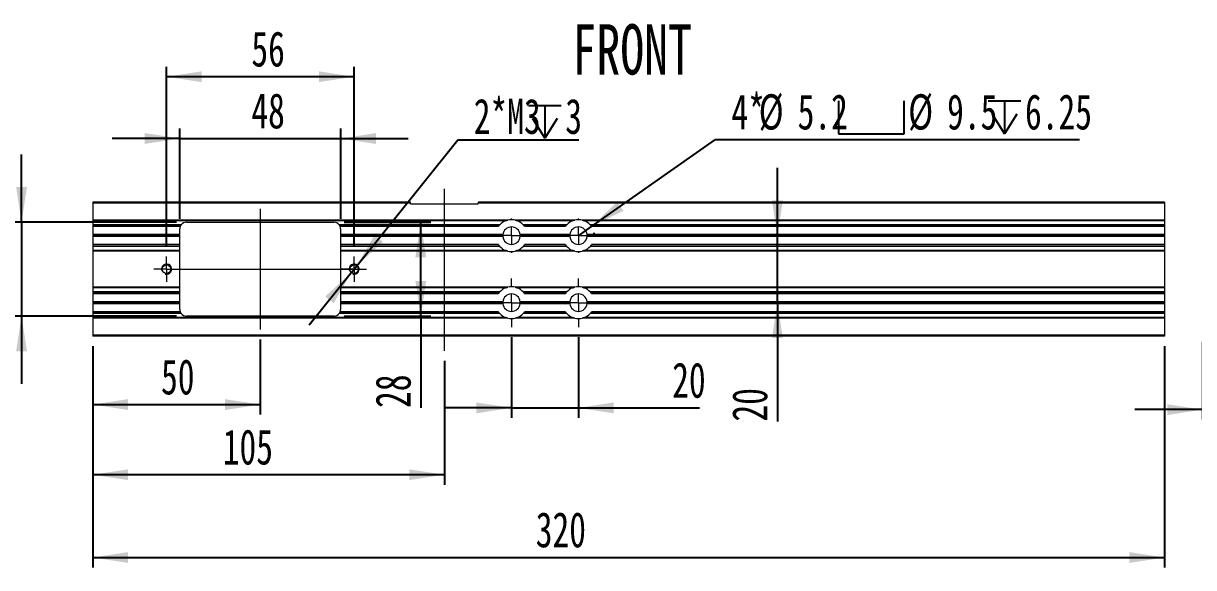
# Model space of a CAD drawing. Header units: millimetres. Extents: x 2 to 295, y 1 to 209.
# Drawn here: x 60.3 to 176.8, y 91.1 to 145.2 of the extents above; entities that cross this region are included whole.
import ezdxf

# ---------------------------------------------------------------- set-up
doc = ezdxf.new("R2010")
doc.units = ezdxf.units.MM
doc.linetypes.add('CENTER', pattern=[10.16, 6.35, -1.27, 1.27, -1.27])
doc.linetypes.add('CENTERX2', pattern=[20.32, 12.7, -2.54, 2.54, -2.54])
doc.layers.add('DIM', color=5, linetype='Continuous')
doc.layers.add('中心线', color=1, linetype='CENTER', lineweight=15)
doc.styles.add('SLDTEXTSTYLE1', font='TXT', dxfattribs={"width": 0.469})
doc.styles.add('SLDTEXTSTYLE2', font='TXT', dxfattribs={"width": 0.7})
doc.dimstyles.new('SLDDIMSTYLE0', dxfattribs={"dimtxt": 3.5, "dimasz": 3.5, "dimexe": 0, "dimexo": 0.0625, "dimgap": 0.875, "dimtad": 2, "dimlfac": 3, "dimrnd": 1e-09, "dimzin": 12, "dimdsep": 46, "dimtxsty": 'SLDTEXTSTYLE1', "dimsah": 1, "dimcen": 0.09, "dimadec": 0, "dimazin": 3, "dimtfac": 1, "dimtofl": 0, "dimtmove": 0, "dimatfit": 3, "dimfxl": 0, "dimfrac": 2, "dimtolj": 1, "dimtzin": 12, "dimarcsym": 0})
doc.dimstyles.new('SLDDIMSTYLE1', dxfattribs={"dimtxt": 3.5, "dimasz": 3.5, "dimexe": 0, "dimexo": 0.0625, "dimgap": 0.875, "dimtad": 2, "dimlfac": 3, "dimrnd": 1e-09, "dimzin": 12, "dimdsep": 46, "dimtxsty": 'SLDTEXTSTYLE1', "dimsah": 1, "dimcen": 0.09, "dimadec": 0, "dimazin": 3, "dimtfac": 1, "dimtmove": 0, "dimatfit": 0, "dimfxl": 0, "dimfrac": 2, "dimtolj": 1, "dimtzin": 12, "dimarcsym": 0})
doc.dimstyles.new('SLDDIMSTYLE2', dxfattribs={"dimtxt": 3.5, "dimasz": 3.5, "dimexe": 0, "dimexo": 0.0625, "dimgap": 0.875, "dimtad": 0, "dimtih": 1, "dimtoh": 1, "dimlfac": 3, "dimrnd": 1e-09, "dimzin": 12, "dimdsep": 46, "dimtxsty": 'SLDTEXTSTYLE1', "dimsah": 1, "dimcen": 0, "dimadec": 0, "dimazin": 3, "dimtfac": 1, "dimtofl": 0, "dimtmove": 0, "dimatfit": 3, "dimfxl": 0, "dimfrac": 2, "dimtolj": 1, "dimtzin": 12, "dimarcsym": 0})
doc.dimstyles.new('SLDDIMSTYLE3', dxfattribs={"dimtxt": 3.5, "dimasz": 3.5, "dimexe": 0, "dimexo": 0.0625, "dimgap": 0.875, "dimtad": 0, "dimtih": 1, "dimtoh": 1, "dimlfac": 3, "dimrnd": 1e-09, "dimzin": 12, "dimdsep": 46, "dimtxsty": 'SLDTEXTSTYLE1', "dimsah": 1, "dimcen": 0, "dimadec": 0, "dimazin": 3, "dimtfac": 1, "dimtmove": 0, "dimatfit": 3, "dimfxl": 0, "dimfrac": 2, "dimtolj": 1, "dimtzin": 12, "dimarcsym": 0})

# ---------------------------------------------------------------- blocks, each defined once
blk = doc.blocks.new('_D')
at = {"layer": 'DIM'}
for p, q in [((67.21, 113.12), (67.21, 91.12)), ((173.88, 113.12), (173.88, 91.12)), ((67.21, 92.12), (173.88, 92.12))]:
    blk.add_line(p, q, dxfattribs=at)
for points in [[(67.21, 92.12), (70.71, 91.59), (70.71, 92.66)], [(173.88, 92.12), (170.38, 92.66), (170.38, 91.59)]]:
    blk.add_solid(points, dxfattribs=at)
at = {"layer": 'DIM', "insert": (111.29, 96.64), "char_height": 3.5, "attachment_point": 1, "style": 'SLDTEXTSTYLE2'}
blk.add_mtext('320', dxfattribs=at)
blk = doc.blocks.new('_D_1')
at = {"layer": 'DIM'}
for p, q in [((67.21, 113.12), (67.21, 106.33)), ((83.88, 113.79), (83.88, 106.33)), ((67.21, 107.33), (83.88, 107.33))]:
    blk.add_line(p, q, dxfattribs=at)
for points in [[(67.21, 107.33), (70.71, 106.79), (70.71, 107.87)], [(83.88, 107.33), (80.38, 107.87), (80.38, 106.79)]]:
    blk.add_solid(points, dxfattribs=at)
at = {"layer": 'DIM', "insert": (74, 111.84), "char_height": 3.5, "attachment_point": 1, "style": 'SLDTEXTSTYLE2'}
blk.add_mtext('50', dxfattribs=at)
blk = doc.blocks.new('_D_2')
at = {"layer": 'DIM'}
for p, q in [((67.21, 113.12), (67.21, 99.36)), ((102.21, 111.68), (102.21, 99.36)), ((102.21, 100.36), (67.21, 100.36))]:
    blk.add_line(p, q, dxfattribs=at)
for points in [[(67.21, 100.36), (70.71, 99.82), (70.71, 100.89)], [(102.21, 100.36), (98.71, 100.89), (98.71, 99.82)]]:
    blk.add_solid(points, dxfattribs=at)
at = {"layer": 'DIM', "insert": (80.14, 104.87), "char_height": 3.5, "attachment_point": 1, "style": 'SLDTEXTSTYLE2'}
blk.add_mtext('105', dxfattribs=at)
blk = doc.blocks.new('_D_3')
at = {"layer": 'DIM'}
for p, q in [((75.88, 125.79), (75.88, 134.78)), ((91.88, 125.79), (91.88, 134.78)), ((75.88, 133.78), (69.15, 133.78)), ((75.88, 133.78), (91.88, 133.78)), ((91.88, 133.78), (98.61, 133.78))]:
    blk.add_line(p, q, dxfattribs=at)
for points in [[(75.88, 133.78), (72.38, 134.32), (72.38, 133.24)], [(91.88, 133.78), (95.38, 133.24), (95.38, 134.32)]]:
    blk.add_solid(points, dxfattribs=at)
at = {"layer": 'DIM', "insert": (82.99, 138.29), "char_height": 3.5, "attachment_point": 1, "style": 'SLDTEXTSTYLE2'}
blk.add_mtext('48', dxfattribs=at)
blk = doc.blocks.new('_D_4')
at = {"layer": 'DIM'}
for p, q in [((74.54, 123.04), (74.54, 140.92)), ((93.21, 123.04), (93.21, 140.92)), ((93.21, 139.92), (74.54, 139.92))]:
    blk.add_line(p, q, dxfattribs=at)
for points in [[(74.54, 139.92), (78.04, 139.39), (78.04, 140.46)], [(93.21, 139.92), (89.71, 140.46), (89.71, 139.39)]]:
    blk.add_solid(points, dxfattribs=at)
at = {"layer": 'DIM', "insert": (82.99, 144.44), "char_height": 3.5, "attachment_point": 1, "style": 'SLDTEXTSTYLE2'}
blk.add_mtext('56', dxfattribs=at)
blk = doc.blocks.new('_D_5')
at = {"layer": 'DIM'}
for p, q in [((92.21, 125.46), (100.85, 125.46)), ((99.85, 116.12), (99.85, 125.46)), ((92.21, 116.12), (100.85, 116.12)), ((99.85, 116.12), (99.85, 106.99))]:
    blk.add_line(p, q, dxfattribs=at)
for points in [[(99.85, 125.46), (99.31, 121.96), (100.39, 121.96)], [(99.85, 116.12), (100.39, 119.62), (99.31, 119.62)]]:
    blk.add_solid(points, dxfattribs=at)
at = {"layer": 'DIM', "insert": (95.34, 106.99), "char_height": 3.5, "attachment_point": 1, "rotation": 90, "style": 'SLDTEXTSTYLE2'}
blk.add_mtext('28', dxfattribs=at)
blk = doc.blocks.new('_D_6')
at = {"layer": 'DIM'}
for p, q in [((108.88, 114.04), (108.88, 106)), ((115.54, 114.04), (115.54, 106)), ((108.88, 107), (102.15, 107)), ((108.88, 107), (115.54, 107)), ((115.54, 107), (127.59, 107))]:
    blk.add_line(p, q, dxfattribs=at)
for points in [[(108.88, 107), (105.38, 107.54), (105.38, 106.46)], [(115.54, 107), (119.04, 106.46), (119.04, 107.54)]]:
    blk.add_solid(points, dxfattribs=at)
at = {"layer": 'DIM', "insert": (124.87, 111.51), "char_height": 3.5, "attachment_point": 1, "style": 'SLDTEXTSTYLE2'}
blk.add_mtext('20', dxfattribs=at)
blk = doc.blocks.new('SW_SYMBOL_HOLE_SPOT')
at = {"layer": 'DIM', "color": 0}
for p, q in [((0, 875), (0, 75)), ((1600, 75), (1600, 875)), ((0, 75), (1600, 75))]:
    blk.add_line(p, q, dxfattribs=at)
blk = doc.blocks.new('SW_SYMBOL_HOLE_DEPTH')
at = {"layer": 'DIM', "color": 0}
for p, q in [((0, 875), (800, 875)), ((400, 875), (400, 75)), ((100, 555), (400, 75)), ((700, 555), (400, 75))]:
    blk.add_line(p, q, dxfattribs=at)
blk = doc.blocks.new('_D_7')
at = {"layer": 'DIM'}
for p, q in [((116.84, 125.03), (129.17, 133.67)), ((129.17, 133.67), (165.42, 133.67)), ((115.54, 124.12), (116.84, 125.03))]:
    blk.add_line(p, q, dxfattribs=at)
blk.add_arc((115.54, 124.12), 1.58, 2.7275, 10.2747, dxfattribs=at)
blk.add_solid([(116.84, 125.03), (120.02, 126.6), (119.4, 127.48)], dxfattribs=at)
at = {"layer": 'DIM', "xscale": 0.004072727272727273, "yscale": 0.004072727272727273, "zscale": 0.004072727272727273}
for name, p in [('SW_SYMBOL_HOLE_SPOT', (141.43, 133.95)), ('SW_SYMBOL_HOLE_DEPTH', (156.31, 133.95))]:
    blk.add_blockref(name, p, dxfattribs=at)
at = {"layer": 'DIM', "char_height": 3.5, "attachment_point": 1, "style": 'SLDTEXTSTYLE2'}
for s, insert in [('4*', (130.76, 138.18)), ('%%c', (133.48, 138.18)), ('5.2', (137.35, 138.18)), ('%%c', (148.36, 138.18)), ('9.5', (152.23, 138.18)), ('6.25', (159.98, 138.18))]:
    blk.add_mtext(s, dxfattribs=dict(at, insert=insert))
blk = doc.blocks.new('_D_8')
at = {"layer": 'DIM'}
for p, q in [((135.34, 124.12), (135.34, 130.86)), ((118.24, 124.12), (136.34, 124.12)), ((135.34, 117.46), (135.34, 124.12)), ((116.54, 117.46), (136.34, 117.46)), ((135.34, 117.46), (135.34, 105.64))]:
    blk.add_line(p, q, dxfattribs=at)
for points in [[(135.34, 124.12), (135.88, 127.62), (134.8, 127.62)], [(135.34, 117.46), (134.8, 113.96), (135.88, 113.96)]]:
    blk.add_solid(points, dxfattribs=at)
at = {"layer": 'DIM', "insert": (130.83, 105.64), "char_height": 3.5, "attachment_point": 1, "rotation": 90, "style": 'SLDTEXTSTYLE2'}
blk.add_mtext('20', dxfattribs=at)
blk = doc.blocks.new('_D_9')
at = {"layer": 'DIM'}
for p, q in [((93.47, 121.12), (103.53, 133.65)), ((103.53, 133.65), (115.59, 133.65)), ((92.95, 120.47), (93.47, 121.12)), ((92.95, 120.47), (88.74, 115.22))]:
    blk.add_line(p, q, dxfattribs=at)
for points in [[(93.47, 121.12), (96.08, 123.51), (95.24, 124.18)], [(92.95, 120.47), (90.34, 118.07), (91.18, 117.4)]]:
    blk.add_solid(points, dxfattribs=at)
at = {"layer": 'DIM', "xscale": 0.004072727272727273, "yscale": 0.004072727272727273, "zscale": 0.004072727272727273}
blk.add_blockref('SW_SYMBOL_HOLE_DEPTH', (110.56, 133.51), dxfattribs=at)
at = {"layer": 'DIM', "char_height": 3.5, "attachment_point": 1, "style": 'SLDTEXTSTYLE2'}
for s, insert in [('2*M3', (105.12, 137.74)), ('3', (114.23, 137.74))]:
    blk.add_mtext(s, dxfattribs=dict(at, insert=insert))
blk = doc.blocks.new('_D_10')
at = {"layer": 'DIM'}
for p, q in [((60.12, 125.46), (60.12, 132.19)), ((75.54, 125.46), (59.12, 125.46)), ((60.12, 125.46), (60.12, 116.12)), ((75.54, 116.12), (59.12, 116.12)), ((60.12, 116.12), (60.12, 109.39))]:
    blk.add_line(p, q, dxfattribs=at)
for points in [[(60.12, 125.46), (60.66, 128.96), (59.58, 128.96)], [(60.12, 116.12), (59.58, 112.62), (60.66, 112.62)]]:
    blk.add_solid(points, dxfattribs=at)
at = {"layer": 'DIM', "insert": (55.61, 119.46), "char_height": 3.5, "attachment_point": 1, "rotation": 90, "style": 'SLDTEXTSTYLE2'}
blk.add_mtext('28', dxfattribs=at)
blk = doc.blocks.new('SW_CENTERMARKSYMBOL_0')
at = {"layer": '中心线', "color": 0}
for p, q in [((0, 0.83), (0, 1.25)), ((-0.83, 0), (-1.25, 0)), ((0, 0), (-0.83, 0)), ((0, 0), (0, 0.83)), ((0, 0), (0, -0.83)), ((0, 0), (0.83, 0)), ((0.83, 0), (1.25, 0)), ((0, -0.83), (0, -1.25))]:
    blk.add_line(p, q, dxfattribs=at)
blk = doc.blocks.new('SW_CENTERMARKSYMBOL_1')
at = {"layer": '中心线', "color": 0}
for p, q in [((0, 0.83), (0, 1.25)), ((-0.83, 0), (-1.25, 0)), ((0, 0), (-0.83, 0)), ((0, 0), (0, 0.83)), ((0, 0), (0, -0.83)), ((0, 0), (0.83, 0)), ((0.83, 0), (1.25, 0)), ((0, -0.83), (0, -1.25))]:
    blk.add_line(p, q, dxfattribs=at)
blk = doc.blocks.new('SW_CENTERMARKSYMBOL_2')
at = {"layer": '中心线', "color": 0}
for p, q in [((0, 1.67), (0, 1.7)), ((-1.67, 0), (-1.7, 0)), ((0, 0), (-0.83, 0)), ((0, 0), (0, 0.83)), ((0, 0), (0, -0.83)), ((0, 0), (0.83, 0)), ((1.67, 0), (1.7, 0)), ((0, -1.67), (0, -1.7))]:
    blk.add_line(p, q, dxfattribs=at)
blk = doc.blocks.new('SW_CENTERMARKSYMBOL_3')
at = {"layer": '中心线', "color": 0}
for p, q in [((0, 1.67), (0, 1.7)), ((-1.67, 0), (-1.7, 0)), ((0, 0), (-0.83, 0)), ((0, 0), (0, 0.83)), ((0, 0), (0, -0.83)), ((0, 0), (0.83, 0)), ((1.67, 0), (1.7, 0)), ((0, -1.67), (0, -1.7))]:
    blk.add_line(p, q, dxfattribs=at)
blk = doc.blocks.new('SW_CENTERMARKSYMBOL_4')
at = {"layer": '中心线', "color": 0}
for p, q in [((0, 1.67), (0, 2.42)), ((-1.67, 0), (-2.42, 0)), ((0, 0), (-0.83, 0)), ((0, 0), (0, 0.83)), ((0, 0), (0, -0.83)), ((0, 0), (0.83, 0)), ((1.67, 0), (2.42, 0)), ((0, -1.67), (0, -2.42))]:
    blk.add_line(p, q, dxfattribs=at)
blk = doc.blocks.new('SW_CENTERMARKSYMBOL_5')
at = {"layer": '中心线', "color": 0}
for p, q in [((0, 1.67), (0, 2.42)), ((-1.67, 0), (-2.42, 0)), ((0, 0), (-0.83, 0)), ((0, 0), (0, 0.83)), ((0, 0), (0, -0.83)), ((0, 0), (0.83, 0)), ((1.67, 0), (2.42, 0)), ((0, -1.67), (0, -2.42))]:
    blk.add_line(p, q, dxfattribs=at)
blk = doc.blocks.new('_D_29')
at = {"layer": 'DIM'}
for p, q in [((190.14, 116.89), (190.14, 105.83)), ((177.64, 113.56), (177.64, 105.83)), ((177.64, 106.83), (170.91, 106.83)), ((190.14, 106.83), (177.64, 106.83)), ((190.14, 106.83), (196.87, 106.83))]:
    blk.add_line(p, q, dxfattribs=at)
for points in [[(177.64, 106.83), (174.14, 107.36), (174.14, 106.29)], [(190.14, 106.83), (193.64, 106.29), (193.64, 107.36)]]:
    blk.add_solid(points, dxfattribs=at)
at = {"layer": 'DIM', "insert": (182.2, 111.34), "char_height": 3.5, "attachment_point": 1, "style": 'SLDTEXTSTYLE2'}
blk.add_mtext('37.5', dxfattribs=at)

msp = doc.modelspace()

# ---------------------------------------------------------------- linework, layer by layer
at = {"color": 7, "linetype": 'Continuous', "lineweight": 15}
for p, q in [((98.8434, 127.4583), (67.2101, 127.4583)), ((67.2101, 127.4583), (67.2101, 127.3583)), ((98.8434, 127.3583), (67.2101, 127.3583)), ((67.2101, 127.3583), (67.2101, 125.6646)), ((98.8434, 127.3583), (98.8434, 127.4583)), ((98.8434, 127.2916), (98.8434, 127.3583)), ((98.8434, 127.2916), (105.5767, 127.2916)), ((105.5767, 127.4583), (105.5767, 127.3583)), ((173.8767, 127.4583), (105.5767, 127.4583)), ((173.8767, 127.3583), (105.5767, 127.3583)), ((105.5767, 127.2916), (105.5767, 127.3583)), ((173.8767, 127.4583), (173.8767, 127.3583)), ((173.8767, 127.3583), (173.8767, 125.6646)), ((108.5073, 125.6646), (67.2101, 125.6646)), ((67.2101, 125.6646), (67.2101, 125.5969)), ((108.2934, 125.5969), (67.2101, 125.5969)), ((67.2101, 125.5969), (67.2101, 125.1956)), ((76.0131, 125.1956), (67.2101, 125.1956)), ((67.2101, 125.1956), (67.2101, 125.1663)), ((67.2101, 125.1663), (75.9927, 125.1663)), ((67.2101, 125.1663), (67.2101, 125.0214)), ((75.9176, 125.0214), (67.2101, 125.0214)), ((67.2101, 125.0214), (67.2101, 124.2249)), ((75.8767, 124.2249), (75.8767, 124.7916)), ((75.9927, 125.1663), (75.9928, 125.1663)), ((76.5434, 125.4583), (91.2101, 125.4583)), ((107.7103, 125.1956), (91.7403, 125.1956)), ((91.7607, 125.1663), (107.6841, 125.1663)), ((107.5716, 125.0214), (91.8359, 125.0214)), ((91.8767, 124.7916), (91.8767, 124.2249)), ((115.1739, 125.6646), (109.2462, 125.6646)), ((114.9601, 125.5969), (109.46, 125.5969)), ((114.377, 125.1956), (110.0431, 125.1956)), ((110.0694, 125.1663), (114.3508, 125.1663)), ((114.2383, 125.0214), (110.1818, 125.0214)), ((173.8767, 125.6646), (115.9128, 125.6646)), ((173.8767, 125.5969), (116.1267, 125.5969)), ((173.8767, 125.1956), (116.7098, 125.1956)), ((116.736, 125.1663), (173.8767, 125.1663)), ((173.8767, 125.0214), (116.8485, 125.0214)), ((173.8767, 125.6646), (173.8767, 125.5969)), ((173.8767, 125.5969), (173.8767, 125.1956)), ((173.8767, 125.1956), (173.8767, 125.1663)), ((173.8767, 125.1663), (173.8767, 125.0214)), ((173.8767, 125.0214), (173.8767, 124.2249)), ((75.8767, 124.2249), (67.2101, 124.2249)), ((67.2101, 124.2249), (67.2101, 124.1249)), ((75.8767, 124.1249), (67.2101, 124.1249)), ((67.2101, 124.1249), (67.2101, 124.0249)), ((75.8767, 124.0249), (67.2101, 124.0249)), ((67.2101, 124.0249), (67.2101, 123.2285)), ((75.8767, 124.1249), (75.8767, 124.2249)), ((75.8767, 124.0249), (75.8767, 124.1249)), ((75.8767, 123.2285), (75.8767, 124.0249)), ((108.0159, 124.2249), (91.8767, 124.2249)), ((91.8767, 124.2249), (91.8767, 124.1249)), ((108.0101, 124.1249), (91.8767, 124.1249)), ((91.8767, 124.1249), (91.8767, 124.0249)), ((108.0159, 124.0249), (91.8767, 124.0249)), ((91.8767, 124.0249), (91.8767, 123.2285)), ((114.6825, 124.2249), (109.7376, 124.2249)), ((114.6825, 124.0249), (109.7376, 124.0249)), ((114.6767, 124.1249), (109.7434, 124.1249)), ((173.8767, 124.2249), (116.4043, 124.2249)), ((173.8767, 124.0249), (116.4043, 124.0249)), ((173.8767, 124.1249), (116.4101, 124.1249)), ((173.8767, 124.2249), (173.8767, 124.1249)), ((173.8767, 124.1249), (173.8767, 124.0249)), ((173.8767, 124.0249), (173.8767, 123.2285)), ((75.8767, 123.2285), (67.2101, 123.2285)), ((67.2101, 123.2285), (67.2101, 123.0835)), ((75.8767, 123.0835), (67.2101, 123.0835)), ((67.2101, 123.0835), (67.2101, 123.0542)), ((75.8767, 123.0542), (67.2101, 123.0542)), ((67.2101, 123.0542), (67.2101, 122.6529)), ((67.2101, 122.6529), (67.2101, 122.5853)), ((75.8767, 122.6529), (67.2101, 122.6529)), ((75.8767, 122.5853), (67.2101, 122.5853)), ((67.2101, 122.5853), (67.2101, 118.9979)), ((75.8767, 123.0835), (75.8767, 123.2285)), ((75.8767, 123.0542), (75.8767, 123.0835)), ((75.8767, 122.6529), (75.8767, 123.0542)), ((75.8767, 122.5853), (75.8767, 122.6529)), ((75.8767, 118.9979), (75.8767, 122.5853)), ((107.5716, 123.2285), (91.8767, 123.2285)), ((91.8767, 123.2285), (91.8767, 123.0835)), ((107.6843, 123.0835), (91.8767, 123.0835)), ((91.8767, 123.0835), (91.8767, 123.0542)), ((107.7103, 123.0542), (91.8767, 123.0542)), ((91.8767, 123.0542), (91.8767, 122.6529)), ((108.2934, 122.6529), (91.8767, 122.6529)), ((91.8767, 122.6529), (91.8767, 122.5853)), ((108.5073, 122.5853), (91.8767, 122.5853)), ((91.8767, 122.5853), (91.8767, 118.9979)), ((115.1739, 122.5853), (109.2462, 122.5853)), ((114.9601, 122.6529), (109.46, 122.6529)), ((114.377, 123.0542), (110.0431, 123.0542)), ((114.3515, 123.0835), (110.0686, 123.0835)), ((114.2383, 123.2285), (110.1818, 123.2285)), ((173.8767, 122.5853), (115.9128, 122.5853)), ((173.8767, 122.6529), (116.1267, 122.6529)), ((173.8767, 123.0542), (116.7098, 123.0542)), ((173.8767, 123.0835), (116.7353, 123.0835)), ((173.8767, 123.2285), (116.8485, 123.2285)), ((173.8767, 123.2285), (173.8767, 123.0835)), ((173.8767, 123.0835), (173.8767, 123.0542)), ((173.8767, 123.0542), (173.8767, 122.6529)), ((173.8767, 122.6529), (173.8767, 122.5853)), ((173.8767, 122.5853), (173.8767, 118.9979)), ((75.8767, 118.9979), (67.2101, 118.9979)), ((67.2101, 118.9979), (67.2101, 118.9302)), ((75.8767, 118.9302), (67.2101, 118.9302)), ((67.2101, 118.9302), (67.2101, 118.529)), ((75.8767, 118.9302), (75.8767, 118.9979)), ((75.8767, 118.529), (75.8767, 118.9302)), ((108.5073, 118.9979), (91.8767, 118.9979)), ((91.8767, 118.9979), (91.8767, 118.9302)), ((108.2934, 118.9302), (91.8767, 118.9302)), ((91.8767, 118.9302), (91.8767, 118.529)), ((115.1739, 118.9979), (109.2462, 118.9979)), ((114.9601, 118.9302), (109.46, 118.9302)), ((173.8767, 118.9979), (115.9128, 118.9979)), ((173.8767, 118.9302), (116.1267, 118.9302)), ((173.8767, 118.9979), (173.8767, 118.9302)), ((173.8767, 118.9302), (173.8767, 118.529)), ((75.8767, 118.529), (67.2101, 118.529)), ((67.2101, 118.529), (67.2101, 118.4997)), ((67.2101, 118.4997), (75.8767, 118.4997)), ((67.2101, 118.4997), (67.2101, 118.3547)), ((75.8767, 118.3547), (67.2101, 118.3547)), ((67.2101, 118.3547), (67.2101, 117.5583)), ((75.8767, 118.4997), (75.8767, 118.529)), ((75.8767, 118.3547), (75.8767, 118.4997)), ((75.8767, 117.5583), (75.8767, 118.3547)), ((107.7103, 118.529), (91.8767, 118.529)), ((91.8767, 118.529), (91.8767, 118.4997)), ((91.8767, 118.4997), (107.6841, 118.4997)), ((91.8767, 118.4997), (91.8767, 118.3547)), ((107.5716, 118.3547), (91.8767, 118.3547)), ((91.8767, 118.3547), (91.8767, 117.5583)), ((114.377, 118.529), (110.0431, 118.529)), ((110.0694, 118.4997), (114.3508, 118.4997)), ((114.2383, 118.3547), (110.1818, 118.3547)), ((173.8767, 118.529), (116.7098, 118.529)), ((116.736, 118.4997), (173.8767, 118.4997)), ((173.8767, 118.3547), (116.8485, 118.3547)), ((173.8767, 118.529), (173.8767, 118.4997)), ((173.8767, 118.4997), (173.8767, 118.3547)), ((173.8767, 118.3547), (173.8767, 117.5583)), ((75.8767, 117.5583), (67.2101, 117.5583)), ((67.2101, 117.5583), (67.2101, 117.4583)), ((75.8767, 117.4583), (67.2101, 117.4583)), ((67.2101, 117.4583), (67.2101, 117.3583)), ((75.8767, 117.3583), (67.2101, 117.3583)), ((67.2101, 117.3583), (67.2101, 116.5618)), ((75.9176, 116.5618), (67.2101, 116.5618)), ((67.2101, 116.5618), (67.2101, 116.4168)), ((75.8767, 117.4583), (75.8767, 117.5583)), ((75.8767, 117.3583), (75.8767, 117.4583)), ((75.8767, 116.7916), (75.8767, 117.3583)), ((107.5716, 116.5618), (91.8359, 116.5618)), ((108.0159, 117.5583), (91.8767, 117.5583)), ((91.8767, 117.5583), (91.8767, 117.4583)), ((108.0101, 117.4583), (91.8767, 117.4583)), ((91.8767, 117.4583), (91.8767, 117.3583)), ((108.0159, 117.3583), (91.8767, 117.3583)), ((91.8767, 117.3583), (91.8767, 116.7916)), ((114.6825, 117.5583), (109.7376, 117.5583)), ((114.6825, 117.3583), (109.7376, 117.3583)), ((114.6767, 117.4583), (109.7434, 117.4583)), ((114.2383, 116.5618), (110.1818, 116.5618)), ((173.8767, 117.5583), (116.4043, 117.5583)), ((173.8767, 117.3583), (116.4043, 117.3583)), ((173.8767, 117.4583), (116.4101, 117.4583)), ((173.8767, 116.5618), (116.8485, 116.5618)), ((173.8767, 117.5583), (173.8767, 117.4583)), ((173.8767, 117.4583), (173.8767, 117.3583)), ((173.8767, 117.3583), (173.8767, 116.5618)), ((173.8767, 116.5618), (173.8767, 116.4168)), ((75.9928, 116.4168), (67.2101, 116.4168)), ((67.2101, 116.4168), (67.2101, 116.3875)), ((76.0131, 116.3875), (67.2101, 116.3875)), ((67.2101, 116.3875), (67.2101, 115.9863)), ((108.2934, 115.9863), (67.2101, 115.9863)), ((67.2101, 115.9863), (67.2101, 115.9186)), ((67.2101, 115.9186), (67.2101, 114.2249)), ((108.5073, 115.9186), (67.2101, 115.9186)), ((91.2101, 116.1249), (76.5434, 116.1249)), ((107.7103, 116.3875), (91.7403, 116.3875)), ((91.7608, 116.4168), (91.7607, 116.4168)), ((107.6843, 116.4168), (91.7608, 116.4168)), ((115.1739, 115.9186), (109.2462, 115.9186)), ((114.9601, 115.9863), (109.46, 115.9863)), ((114.377, 116.3875), (110.0431, 116.3875)), ((114.3515, 116.4168), (110.0686, 116.4168)), ((173.8767, 115.9186), (115.9128, 115.9186)), ((173.8767, 115.9863), (116.1267, 115.9863)), ((173.8767, 116.3875), (116.7098, 116.3875)), ((173.8767, 116.4168), (116.7353, 116.4168)), ((173.8767, 116.4168), (173.8767, 116.3875)), ((173.8767, 116.3875), (173.8767, 115.9863)), ((173.8767, 115.9863), (173.8767, 115.9186)), ((173.8767, 115.9186), (173.8767, 114.2249)), ((173.8767, 114.2249), (67.2101, 114.2249)), ((67.2101, 114.2249), (67.2101, 114.1249)), ((173.8767, 114.2249), (173.8767, 114.1249)), ((173.8767, 114.1249), (67.2101, 114.1249))]:
    msp.add_line(p, q, dxfattribs=at)
for centre in [(74.5434, 120.7916), (93.2101, 120.7916)]:
    msp.add_circle(centre, 0.4167, dxfattribs=at)
for centre, radius, start, end in [((76.5434, 124.7916), 0.6667, 159.838353, 180), ((76.5434, 124.7916), 0.6667, 145.796629, 159.838353), ((76.5434, 124.7916), 0.6667, 90, 142.694409), ((91.2101, 124.7916), 0.6667, 37.305591, 90), ((91.2101, 124.7916), 0.6667, 20.161647, 34.203371), ((91.2101, 124.7916), 0.6667, 0, 20.161647), ((108.8767, 124.1249), 1.5833, 138.872276, 145.515949), ((108.8767, 124.1249), 1.5833, 111.616334, 137.449613), ((108.8767, 124.1249), 0.8667, 6.62581, 173.37419), ((108.8767, 124.1249), 1.5833, 76.506314, 103.493686), ((108.8767, 124.1249), 1.5833, 42.550387, 68.383666), ((108.8767, 124.1249), 1.5833, 34.484051, 41.127724), ((115.5434, 124.1249), 1.5833, 138.872276, 145.515949), ((115.5434, 124.1249), 1.5833, 111.616334, 137.449613), ((115.5434, 124.1249), 0.8667, 6.62581, 173.37419), ((115.5434, 124.1249), 1.5833, 76.506314, 103.493686), ((115.5434, 124.1249), 1.5833, 42.550387, 68.383666), ((115.5434, 124.1249), 1.5833, 34.484051, 41.127724), ((108.8767, 124.1249), 0.8667, 173.37419, 180), ((108.8767, 124.1249), 0.8667, 180, 186.62581), ((108.8767, 124.1249), 0.8667, 186.62581, 353.37419), ((108.8767, 124.1249), 0.8667, 0, 6.62581), ((108.8767, 124.1249), 0.8667, 353.37419, 0), ((115.5434, 124.1249), 0.8667, 173.37419, 180), ((115.5434, 124.1249), 0.8667, 180, 186.62581), ((115.5434, 124.1249), 0.8667, 186.62581, 353.37419), ((115.5434, 124.1249), 0.8667, 0, 6.62581), ((115.5434, 124.1249), 0.8667, 353.37419, 0), ((108.8767, 124.1249), 1.5833, 214.484051, 221.127724), ((108.8767, 124.1249), 1.5833, 222.550387, 248.383666), ((108.8767, 124.1249), 1.5833, 256.506314, 283.493686), ((108.8767, 124.1249), 1.5833, 291.616334, 317.449613), ((108.8767, 124.1249), 1.5833, 318.872276, 325.515949), ((115.5434, 124.1249), 1.5833, 214.484051, 221.127724), ((115.5434, 124.1249), 1.5833, 222.550387, 248.383666), ((115.5434, 124.1249), 1.5833, 256.506314, 283.493686), ((115.5434, 124.1249), 1.5833, 291.616334, 317.449613), ((115.5434, 124.1249), 1.5833, 318.872276, 325.515949), ((108.8767, 117.4583), 1.5833, 111.616334, 137.449613), ((108.8767, 117.4583), 1.5833, 76.506314, 103.493686), ((108.8767, 117.4583), 1.5833, 42.550387, 68.383666), ((115.5434, 117.4583), 1.5833, 111.616334, 137.449613), ((115.5434, 117.4583), 1.5833, 76.506314, 103.493686), ((115.5434, 117.4583), 1.5833, 42.550387, 68.383666), ((108.8767, 117.4583), 1.5833, 138.872276, 145.515949), ((108.8767, 117.4583), 0.8667, 6.62581, 173.37419), ((108.8767, 117.4583), 1.5833, 34.484051, 41.127724), ((115.5434, 117.4583), 1.5833, 138.872276, 145.515949), ((115.5434, 117.4583), 0.8667, 6.62581, 173.37419), ((115.5434, 117.4583), 1.5833, 34.484051, 41.127724), ((76.5434, 116.7916), 0.6667, 180, 200.161647), ((76.5434, 116.7916), 0.6667, 200.161647, 214.203371), ((91.2101, 116.7916), 0.6667, 325.796629, 339.838353), ((91.2101, 116.7916), 0.6667, 339.838353, 0), ((108.8767, 117.4583), 1.5833, 214.484051, 221.127724), ((108.8767, 117.4583), 0.8667, 173.37419, 180), ((108.8767, 117.4583), 0.8667, 180, 186.62581), ((108.8767, 117.4583), 0.8667, 186.62581, 353.37419), ((108.8767, 117.4583), 0.8667, 0, 6.62581), ((108.8767, 117.4583), 0.8667, 353.37419, 0), ((108.8767, 117.4583), 1.5833, 318.872276, 325.515949), ((115.5434, 117.4583), 1.5833, 214.484051, 221.127724), ((115.5434, 117.4583), 0.8667, 173.37419, 180), ((115.5434, 117.4583), 0.8667, 180, 186.62581), ((115.5434, 117.4583), 0.8667, 186.62581, 353.37419), ((115.5434, 117.4583), 0.8667, 0, 6.62581), ((115.5434, 117.4583), 0.8667, 353.37419, 0), ((115.5434, 117.4583), 1.5833, 318.872276, 325.515949), ((76.5434, 116.7916), 0.6667, 217.305591, 270), ((91.2101, 116.7916), 0.6667, 270, 322.694409), ((108.8767, 117.4583), 1.5833, 222.550387, 248.383666), ((108.8767, 117.4583), 1.5833, 256.506314, 283.493686), ((108.8767, 117.4583), 1.5833, 291.616334, 317.449613), ((115.5434, 117.4583), 1.5833, 222.550387, 248.383666), ((115.5434, 117.4583), 1.5833, 256.506314, 283.493686), ((115.5434, 117.4583), 1.5833, 291.616334, 317.449613)]:
    msp.add_arc(centre, radius, start, end, dxfattribs=at)
at = {"color": 7, "linetype": 'Continuous', "lineweight": 0}
for centre in [(74.5434, 120.7916), (93.2101, 120.7916)]:
    msp.add_arc(centre, 0.5, 255, 195, dxfattribs=at)
at = {"color": 7, "linetype": 'Continuous', "lineweight": 15}
for points, knots in [([(75.9927, 125.1673), (75.9925, 125.167), (75.9918, 125.1659), (75.9963, 125.1725), (76.0039, 125.1834), (76.0107, 125.1924), (76.0131, 125.1956)], [0, 0, 0, 0, 0.115139, 0.45606755, 0.8049402, 1, 1, 1, 1]), ([(91.7403, 125.1956), (91.745, 125.1894), (91.7543, 125.1768), (91.761, 125.1669), (91.7608, 125.1673), (91.7607, 125.1674)], [0, 0, 0, 0, 0.39541342, 0.79263897, 1, 1, 1, 1]), ([(107.6841, 125.1663), (107.6841, 125.1663), (107.6868, 125.1694), (107.6961, 125.18), (107.7027, 125.1873), (107.7103, 125.1956)], [0, 0, 0, 0, 0.5, 0.5, 1, 1, 1, 1]), ([(108.2934, 125.5969), (108.3269, 125.6102), (108.362, 125.6227), (108.4339, 125.6455), (108.4706, 125.6558), (108.5073, 125.6646)], [0, 0, 0, 0, 0.5, 0.5, 1, 1, 1, 1]), ([(109.2462, 125.6646), (109.2826, 125.6558), (109.3189, 125.6457), (109.391, 125.6229), (109.4269, 125.61), (109.46, 125.5969)], [0, 0, 0, 0, 0.5, 0.5, 1, 1, 1, 1]), ([(110.0431, 125.1956), (110.0507, 125.1874), (110.0573, 125.18), (110.0667, 125.1694), (110.0694, 125.1663), (110.0694, 125.1663)], [0, 0, 0, 0, 0.5, 0.5, 1, 1, 1, 1]), ([(114.3508, 125.1663), (114.3508, 125.1663), (114.3534, 125.1694), (114.3628, 125.18), (114.3694, 125.1873), (114.377, 125.1956)], [0, 0, 0, 0, 0.5, 0.5, 1, 1, 1, 1]), ([(114.9601, 125.5969), (114.9936, 125.6102), (115.0287, 125.6227), (115.1006, 125.6455), (115.1373, 125.6558), (115.1739, 125.6646)], [0, 0, 0, 0, 0.5, 0.5, 1, 1, 1, 1]), ([(115.9128, 125.6646), (115.9493, 125.6558), (115.9855, 125.6457), (116.0576, 125.6229), (116.0936, 125.61), (116.1267, 125.5969)], [0, 0, 0, 0, 0.5, 0.5, 1, 1, 1, 1]), ([(116.7098, 125.1956), (116.7174, 125.1874), (116.724, 125.18), (116.7334, 125.1694), (116.736, 125.1663), (116.736, 125.1663)], [0, 0, 0, 0, 0.5, 0.5, 1, 1, 1, 1]), ([(107.7103, 123.0542), (107.7093, 123.0553), (107.7054, 123.0596), (107.6991, 123.0666), (107.6908, 123.0759), (107.6858, 123.0816), (107.684, 123.0836), (107.6842, 123.0834), (107.6843, 123.0833)], [0, 0, 0, 0, 0.06586389, 0.26089443, 0.46092048, 0.78937613, 0.9520929, 1, 1, 1, 1]), ([(108.5073, 122.5853), (108.4704, 122.5942), (108.434, 122.6043), (108.3624, 122.627), (108.3268, 122.6397), (108.2934, 122.6529)], [0, 0, 0, 0, 0.5, 0.5, 1, 1, 1, 1]), ([(109.46, 122.6529), (109.4266, 122.6397), (109.3916, 122.6272), (109.3198, 122.6044), (109.2831, 122.5942), (109.2462, 122.5853)], [0, 0, 0, 0, 0.5, 0.5, 1, 1, 1, 1]), ([(110.0686, 123.0826), (110.0688, 123.0829), (110.0695, 123.0837), (110.0644, 123.0778), (110.0553, 123.0676), (110.0469, 123.0583), (110.0431, 123.0542)], [0, 0, 0, 0, 0.12009671, 0.42444973, 0.74278774, 1, 1, 1, 1]), ([(114.377, 123.0542), (114.376, 123.0553), (114.3691, 123.0628), (114.3592, 123.0739), (114.3514, 123.0828), (114.3515, 123.0827), (114.3515, 123.0826)], [0, 0, 0, 0, 0.06601368, 0.46066923, 0.78987184, 1, 1, 1, 1]), ([(115.1739, 122.5853), (115.137, 122.5942), (115.1006, 122.6043), (115.0291, 122.627), (114.9935, 122.6397), (114.9601, 122.6529)], [0, 0, 0, 0, 0.5, 0.5, 1, 1, 1, 1]), ([(116.1267, 122.6529), (116.0933, 122.6397), (116.0582, 122.6272), (115.9864, 122.6044), (115.9498, 122.5942), (115.9128, 122.5853)], [0, 0, 0, 0, 0.5, 0.5, 1, 1, 1, 1]), ([(116.7353, 123.0826), (116.7355, 123.0829), (116.7362, 123.0837), (116.7311, 123.0778), (116.722, 123.0676), (116.7136, 123.0583), (116.7098, 123.0542)], [0, 0, 0, 0, 0.12009671, 0.42444973, 0.74278774, 1, 1, 1, 1]), ([(108.2934, 118.9302), (108.3268, 118.9435), (108.3619, 118.956), (108.4337, 118.9788), (108.4704, 118.989), (108.5073, 118.9979)], [0, 0, 0, 0, 0.5, 0.5, 1, 1, 1, 1]), ([(109.2462, 118.9979), (109.2831, 118.989), (109.3195, 118.9789), (109.391, 118.9562), (109.4267, 118.9435), (109.46, 118.9302)], [0, 0, 0, 0, 0.5, 0.5, 1, 1, 1, 1]), ([(114.9601, 118.9302), (114.9936, 118.9435), (115.0287, 118.9561), (115.1006, 118.9789), (115.1373, 118.9891), (115.1739, 118.9979)], [0, 0, 0, 0, 0.5, 0.5, 1, 1, 1, 1]), ([(115.9128, 118.9979), (115.9493, 118.9891), (115.9855, 118.9791), (116.0576, 118.9562), (116.0936, 118.9434), (116.1267, 118.9302)], [0, 0, 0, 0, 0.5, 0.5, 1, 1, 1, 1]), ([(107.6841, 118.4997), (107.6841, 118.4997), (107.6868, 118.5028), (107.6961, 118.5133), (107.7027, 118.5207), (107.7103, 118.529)], [0, 0, 0, 0, 0.5, 0.5, 1, 1, 1, 1]), ([(110.0431, 118.529), (110.0507, 118.5207), (110.0573, 118.5133), (110.0667, 118.5028), (110.0694, 118.4997), (110.0694, 118.4997)], [0, 0, 0, 0, 0.5, 0.5, 1, 1, 1, 1]), ([(114.3508, 118.4997), (114.3508, 118.4997), (114.3534, 118.5028), (114.3628, 118.5133), (114.3694, 118.5207), (114.377, 118.529)], [0, 0, 0, 0, 0.5, 0.5, 1, 1, 1, 1]), ([(116.7098, 118.529), (116.7174, 118.5207), (116.724, 118.5133), (116.7334, 118.5028), (116.736, 118.4997), (116.736, 118.4997)], [0, 0, 0, 0, 0.5, 0.5, 1, 1, 1, 1]), ([(76.0131, 116.3875), (76.0085, 116.3938), (75.9991, 116.4064), (75.9924, 116.4163), (75.9927, 116.4159), (75.9928, 116.4158)], [0, 0, 0, 0, 0.39541342, 0.79263897, 1, 1, 1, 1]), ([(91.7608, 116.4159), (91.761, 116.4161), (91.7617, 116.4172), (91.7572, 116.4107), (91.7495, 116.3998), (91.7428, 116.3908), (91.7403, 116.3875)], [0, 0, 0, 0, 0.115139, 0.45606755, 0.8049402, 1, 1, 1, 1]), ([(107.7103, 116.3875), (107.7093, 116.3886), (107.7054, 116.3929), (107.6991, 116.3999), (107.6908, 116.4092), (107.6858, 116.4149), (107.684, 116.417), (107.6842, 116.4167), (107.6843, 116.4166)], [0, 0, 0, 0, 0.06586389, 0.26089443, 0.46092048, 0.78937613, 0.9520929, 1, 1, 1, 1]), ([(108.5073, 115.9186), (108.4707, 115.9274), (108.4344, 115.9375), (108.3622, 115.9604), (108.3268, 115.9731), (108.2934, 115.9863)], [0, 0, 0, 0, 0.5, 0.5, 1, 1, 1, 1]), ([(109.46, 115.9863), (109.4268, 115.9731), (109.391, 115.9603), (109.3191, 115.9375), (109.2828, 115.9274), (109.2462, 115.9186)], [0, 0, 0, 0, 0.5, 0.5, 1, 1, 1, 1]), ([(110.0686, 116.416), (110.0688, 116.4162), (110.0695, 116.417), (110.0644, 116.4112), (110.0553, 116.4009), (110.0469, 116.3917), (110.0431, 116.3875)], [0, 0, 0, 0, 0.12009671, 0.42444973, 0.74278774, 1, 1, 1, 1]), ([(114.377, 116.3875), (114.376, 116.3886), (114.3691, 116.3962), (114.3592, 116.4073), (114.3514, 116.4161), (114.3515, 116.416), (114.3515, 116.416)], [0, 0, 0, 0, 0.066013676, 0.460669228, 0.789871843, 1, 1, 1, 1]), ([(115.1739, 115.9186), (115.1374, 115.9274), (115.1011, 115.9375), (115.0288, 115.9604), (114.9935, 115.9731), (114.9601, 115.9863)], [0, 0, 0, 0, 0.5, 0.5, 1, 1, 1, 1]), ([(116.1267, 115.9863), (116.0935, 115.9731), (116.0577, 115.9603), (115.9858, 115.9375), (115.9495, 115.9274), (115.9128, 115.9186)], [0, 0, 0, 0, 0.5, 0.5, 1, 1, 1, 1]), ([(116.7353, 116.416), (116.7355, 116.4162), (116.7362, 116.417), (116.7311, 116.4112), (116.722, 116.4009), (116.7136, 116.3917), (116.7098, 116.3875)], [0, 0, 0, 0, 0.12009671, 0.42444973, 0.74278774, 1, 1, 1, 1])]:
    msp.add_open_spline(points, degree=3, knots=knots, dxfattribs=at)
at = {"layer": '中心线', "linetype": 'CENTERX2', "lineweight": 0, "ltscale": 1.666667}
for p, q in [((102.2101, 112.6833), (102.2101, 128.7916)), ((83.8767, 126.7916), (83.8767, 114.7916)), ((74.5434, 120.7916), (93.2101, 120.7916))]:
    msp.add_line(p, q, dxfattribs=at)

# ---------------------------------------------------------------- block references
at = {"layer": '中心线'}
for name, p in [('SW_CENTERMARKSYMBOL_2', (108.8767, 124.1249)), ('SW_CENTERMARKSYMBOL_3', (115.5434, 124.1249)), ('SW_CENTERMARKSYMBOL_0', (74.5434, 120.7916)), ('SW_CENTERMARKSYMBOL_1', (93.2101, 120.7916)), ('SW_CENTERMARKSYMBOL_4', (108.8767, 117.4583)), ('SW_CENTERMARKSYMBOL_5', (115.5434, 117.4583))]:
    msp.add_blockref(name, p, dxfattribs=at)

# ---------------------------------------------------------------- texts
at = {"color": 7, "linetype": 'Continuous', "lineweight": 0, "insert": (114.941, 145.1399), "char_height": 5, "attachment_point": 1, "style": 'SLDTEXTSTYLE2'}
msp.add_mtext('FRONT', dxfattribs=at)

# ---------------------------------------------------------------- dimensions: what is measured, and where the dimension line sits
at = {"layer": 'DIM'}
for base, p1, p2, dimstyle, picture, middle in [((74.5434, 139.9243), (93.2101, 122.0416), (74.5434, 122.0416), 'SLDDIMSTYLE0', '_D_4', (84.3479, 139.9243)), ((91.8767, 133.7772), (75.8767, 124.7916), (91.8767, 124.7916), 'SLDDIMSTYLE1', '_D_3', (84.3497, 133.7772)), ((177.6425, 106.8252), (190.1425, 117.8887), (177.6425, 114.5553), 'SLDDIMSTYLE1', '_D_29', (184.9268, 106.8252)), ((83.8767, 107.3291), (67.2101, 114.1249), (83.8767, 114.7916), 'SLDDIMSTYLE0', '_D_1', (75.3591, 107.3291)), ((115.5434, 107.0026), (108.8767, 115.0416), (115.5434, 115.0416), 'SLDDIMSTYLE1', '_D_6', (126.2316, 107.0026)), ((173.8767, 92.1249), (67.2101, 114.1249), (173.8767, 114.1249), 'SLDDIMSTYLE0', '_D', (113.3274, 92.1249)), ((67.2101, 100.3554), (102.2101, 112.6833), (67.2101, 114.1249), 'SLDDIMSTYLE0', '_D_2', (82.1827, 100.3554))]:
    dim = msp.add_linear_dim(base=base, p1=p1, p2=p2, dimstyle=dimstyle, dxfattribs=at)
    dim.commit()
    dim.dimension.update_dxf_attribs({"geometry": picture, "text_midpoint": middle, "dimtype": 160})
dim = msp.add_diameter_dim_2p(p1=(93.4708, 121.1166), p2=(92.9493, 120.4666), text='2*M3{\\fGDT;x}3', dimstyle='SLDDIMSTYLE3', override={"dimpost": '<>'}, dxfattribs=at)
dim.commit()
dim.dimension.update_dxf_attribs({"geometry": '_D_9', "text_midpoint": (110.3531, 135.4738), "dimtype": 163})
dim = msp.add_radius_dim(center=(115.5434, 124.1249), mpoint=(116.8403, 125.0332), text='4*%%c5.2{\\fGDT;v}%%c9.5{\\fGDT;x}6.25', dimstyle='SLDDIMSTYLE2', override={"dimpost": '<>'}, dxfattribs=at)
dim.commit()
dim.dimension.update_dxf_attribs({"geometry": '_D_7', "text_midpoint": (148.0874, 135.9158), "dimtype": 164})
for base, p1, p2, dimstyle, picture, middle in [((60.1177, 116.1249), (76.5434, 125.4583), (76.5434, 116.1249), 'SLDDIMSTYLE1', '_D_10', (60.1177, 120.8254)), ((135.3433, 124.1249), (115.5434, 117.4583), (117.2434, 124.1249), 'SLDDIMSTYLE1', '_D_8', (135.3433, 107.0026)), ((99.8474, 125.4583), (91.2101, 116.1249), (91.2101, 125.4583), 'SLDDIMSTYLE0', '_D_5', (99.8474, 108.3548))]:
    dim = msp.add_linear_dim(base=base, p1=p1, p2=p2, angle=90, dimstyle=dimstyle, dxfattribs=at)
    dim.commit()
    dim.dimension.update_dxf_attribs({"geometry": picture, "text_midpoint": middle, "dimtype": 160})

doc.saveas('drawing.dxf')
